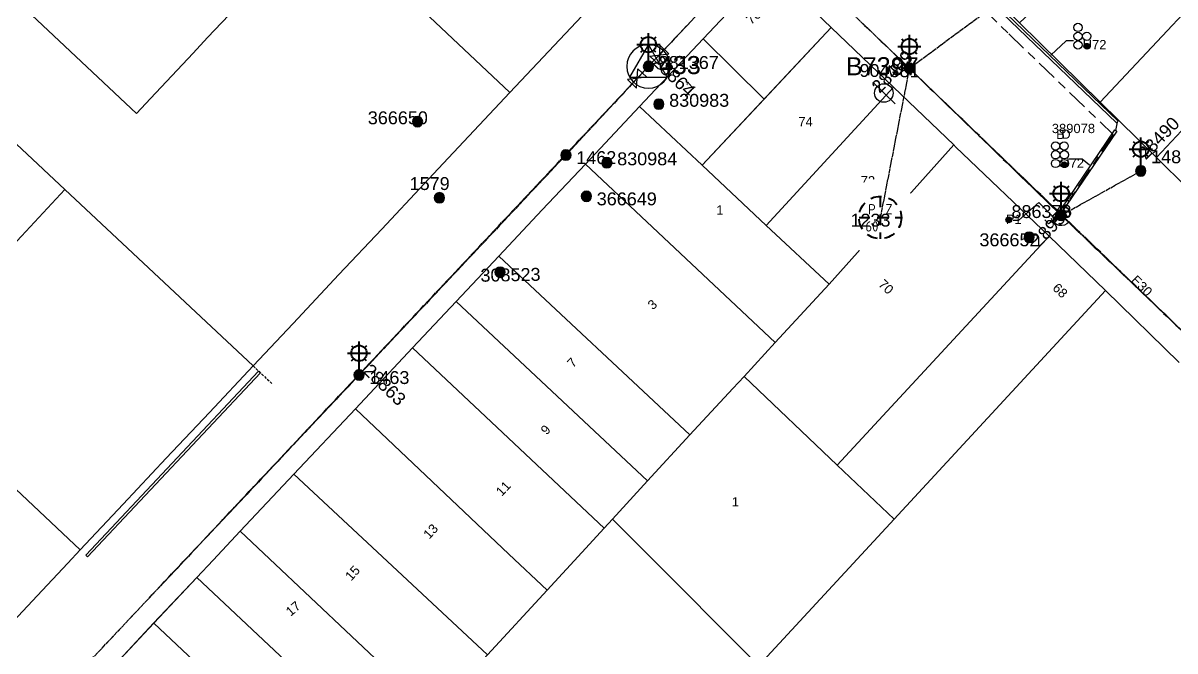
# Model space of a CAD drawing. Header units: metres. Extents: x 305195 to 306755, y 6261447 to 6263623.
# Drawn here: x 305441 to 305664.5, y 6262005.4 to 6262127.2 of the extents above; entities that cross this region are included whole.
import ezdxf
from ezdxf.enums import TextEntityAlignment as Align

# ---------------------------------------------------------------- set-up
doc = ezdxf.new("R2010")
doc.units = ezdxf.units.M
for name, pattern in [('Cable Exist OH', [1, 1, 0]), ('Cable Exist UG', [8.2, 4, -1.2, 1.8, -1.2]), ('Dash', [5, 3, -2]), ('DASHED', [0.75, 0.5, -0.25])]:
    doc.linetypes.add(name, pattern=pattern)
doc.layers.get('0').update_dxf_attribs({"color": 6})
for name, color, linetype, lineweight in [('Cadastre Buildings_SP_EXT', 9, 'Continuous', 5), ('Cadastre Land Parcels_SP_EXT', 9, 'Continuous', 5), ('Cadastre Roads_SP_EXT', 9, 'Continuous', 5)]:
    doc.layers.add(name, color=color, linetype=linetype, lineweight=lineweight)
for name, color, linetype in [('Duct_SP_EXT', 7, 'Continuous'), ('Equip_LV_EXT', 7, 'Continuous'), ('Equip_SL_EXT', 7, 'Continuous'), ('Equip_SP_HV_EXT', 7, 'Continuous'), ('Equip_SP_SL_EXT', 7, 'Continuous'), ('Mains_HV_EXT', 7, 'Continuous'), ('Mains_LV_EXT', 7, 'Continuous'), ('Mains_SL_EXT', 7, 'Continuous'), ('Sub_SP_TR_HV_LV_EXT', 7, 'Continuous'), ('SupportsOH_SP_TR_HV_LV_SL_EXT', 7, 'Continuous'), ('Trench_SP_EXT', 7, 'Continuous')]:
    doc.layers.add(name, color=color, linetype=linetype)
doc.layers.add('UNKNOWN_FEATURES', color=1, linetype='DASHED', plot=False)
doc.styles.add('HVSW_LABEL', font='arial.ttf')
doc.styles.add('iecARIAL', font='arial.ttf', dxfattribs={"height": 2})
doc.styles.add('IESYMBOL1', font='isocp.shx')
doc.styles.add('POLE_LABEL', font='arial.ttf')
doc.styles.add('SLCP_LABEL', font='arial.ttf', dxfattribs={"height": 3.5})
doc.styles.get("Standard").update_dxf_attribs({"font": 'arial.ttf'})
doc.linetypes.add('Cable E UG', pattern='A,6,-0.5,["E",Standard,S=1.7,R=0,X=0.5,Y=-1],-2.9', length=9.4)

# ---------------------------------------------------------------- blocks, each defined once
blk = doc.blocks.new('SUB_POLE_EXT')
blk.add_wipeout([(0, 4.22), (0.42, 4.2), (0.83, 4.14), (1.21, 4.05), (1.62, 3.9), (1.99, 3.72), (2.35, 3.51), (2.68, 3.26), (2.99, 2.99), (3.28, 2.66), (3.52, 2.34), (3.76, 1.92), (3.9, 1.62), (4.04, 1.23), (4.18, 0.63), (4.22, 0), (4.18, -0.61), (4.06, -1.15), (3.9, -1.62), (3.58, -2.24), (3.22, -2.73), (2.97, -3.01), (2.68, -3.26), (2.36, -3.5), (2, -3.72), (1.64, -3.89), (1.25, -4.03), (0.82, -4.14), (0.42, -4.2), (0, -4.22), (-0.41, -4.2), (-0.8, -4.15), (-1.21, -4.05), (-1.62, -3.9), (-1.99, -3.73), (-2.35, -3.51), (-2.68, -3.26), (-2.96, -3.02), (-3.23, -2.72), (-3.51, -2.35), (-3.71, -2.01), (-3.91, -1.6), (-4.05, -1.21), (-4.16, -0.76), (-4.22, -0.14), (-4.21, 0.39), (-4.14, 0.83), (-4.03, 1.27), (-3.9, 1.63), (-3.71, 2.02), (-3.5, 2.37), (-3.28, 2.67), (-2.99, 2.99), (-2.68, 3.27), (-2.33, 3.52), (-1.98, 3.73), (-1.63, 3.9), (-1.2, 4.05), (-0.78, 4.15), (-0.4, 4.21)])
blk.add_line((2.16, 0.48), (2.16, 0.48, 0))
blk.add_lwpolyline([(-4.22, 0, 1), (4.22, 0, 1)], format="xyb", close=True)
blk.add_lwpolyline([(2.14, 0.52), (0, 4.22), (-3.66, -2.11), (3.66, -2.11)], close=True)
for tag, height, flags, p in [('ASSET_NUM', 3.5, 8, (2, 2)), ('STREET_CODE', 0.2, 9, (1.5, 0)), ('CONSTRUCTED_VOLTAGE', 0.2, 9, (1.5, -0.2)), ('OPERATING_VOLTAGE', 0.2, 9, (1.5, -0.6)), ('OPERATED_BY', 0.2, 9, (1.5, -0.8)), ('ORIENTATION', 0.2, 9, (1.5, -1.2)), ('OWNED_BY', 0.2, 9, (1.5, -1.4)), ('SECONDARY_VOLTAGE', 0.2, 9, (1.5, -1.6)), ('STATE', 0.2, 9, (1.5, -1.8)), ('SUBSTATION_TYPE', 0.2, 9, (1.5, -2)), ('NO_PHASES', 0.2, 9, (1.5, -0.4)), ('MAINTAINED_BY', 0.2, 9, (1.5, -1)), ('USAGE', 0.2, 9, (1.5, -2.2)), ('STREETNAME', 0.2, 9, (1.5, -2.8)), ('SUBURB', 0.2, 9, (1.5, -3)), ('Z', 0.2, 1, (1.5, -3.4)), ('LEGEND', 0.2, 9, (1.5, -2.4)), ('LOCATION', 0.2, 9, (1.5, -2.6)), ('NOTES', 0.2, 9, (1.5, -3.2))]:
    blk.add_attdef(tag, text='', height=height, dxfattribs=dict(flags=flags)).set_placement(p, align=Align.MIDDLE_LEFT)
blk = doc.blocks.new('DUCT_EXT')
blk.add_circle((0, 0.8), 0.8)
at = {"flags": 1}
blk.add_attdef('Z', (0, 0), '', height=0.2, dxfattribs=at)
at = {"flags": 9}
for tag, p in [('DUCT_CODE', (0, 0)), ('XSECT_TYPE', (0, -0.2)), ('STATE', (0, -0.6)), ('FB_REFERENCE', (0, -0.4)), ('NOTES', (0, -0.8))]:
    blk.add_attdef(tag, text='', height=0.2, dxfattribs=at).set_placement(p, align=Align.MIDDLE_LEFT)
blk = doc.blocks.new('LV_OH_LINKS_DISTFUSE_EXT')
for p, q in [((0, 0), (0.96, 0)), ((3.84, 0), (4.8, 0))]:
    blk.add_line(p, q)
blk.add_lwpolyline([(3.84, -1.2), (3.84, 1.2), (0.96, -1.2), (0.96, 1.2)], close=True)
at = {"flags": 9}
for tag, p in [('ACTUAL_STATUS', (0, 0)), ('CONSTRUCTED_VOLTAGE', (0, -0.2)), ('OPERATING_VOLTAGE', (0, -0.6)), ('ORIENTATION', (0, -0.8)), ('OWNED_BY', (0, -1)), ('STATE', (0, -1.2)), ('SWITCH_TYPE', (0, -1.4)), ('NO_PHASES', (0, -0.4)), ('USAGE', (0, -1.6)), ('NOTES', (0, -1.8))]:
    blk.add_attdef(tag, text='', height=0.2, dxfattribs=at).set_placement(p, align=Align.MIDDLE_LEFT)
at = {"flags": 1}
blk.add_attdef('Z', (0, 0), '', height=0.2, dxfattribs=at)
blk = doc.blocks.new('SL_LANTERN_EXT')
at = {"lineweight": 40}
for p, q in [((-1.46, 5.68), (-1.06, 5.28)), ((0, 1.97), (0, 6.47)), ((1.46, 5.68), (1.06, 5.28)), ((-2.25, 4.22), (2.25, 4.22)), ((-1.46, 2.76), (-1.06, 3.16)), ((0, 0), (0, 2.72)), ((1.46, 2.76), (1.06, 3.16))]:
    blk.add_line(p, q, dxfattribs=at)
blk.add_circle((0, 4.22), 1.5, dxfattribs=at)
at = {"style": 'iecARIAL', "flags": 8}
blk.add_attdef('ASSET_NUM', (1.5, 1.5), '', height=2.5, dxfattribs=at)
for tag, p, height, flags in [('OPERATING_VOLTAGE', (0.98, -1.65), 0.2, 9), ('ORIENTATION', (0.98, -1.85), 0.2, 9), ('OWNED_BY', (0.98, -2.05), 0.2, 9), ('STATE', (0.98, -2.25), 0.2, 9), ('CONSTRUCTED_VOLTAGE', (0.98, -0.65), 0.2, 9), ('CONTROL_TYPE', (0.98, -0.85), 0.2, 9), ('LANTERN_PURPOSE', (0.98, -1.05), 0.2, 9), ('LANTERN_TYPE', (0.98, -1.25), 0.2, 9), ('NO_PHASES', (0.98, -1.45), 0.2, 9), ('LNUMBER', (2.18, -3.25), 2.5, 8), ('USAGE', (0.98, -2.45), 0.2, 9), ('CEXIST', (0.98, -2.65), 0.2, 9), ('CNEW', (0.98, -2.85), 0.2, 9), ('CNUMBER', (0.98, -3.05), 0.2, 9), ('CREMOVE', (0.98, -3.25), 0.2, 9), ('CREPLACE', (0.98, -3.45), 0.2, 9), ('LKINGHEIGHT', (0.98, -3.65), 0.2, 9), ('LBRACKET', (0.98, -3.85), 0.2, 9), ('LBRACKETVOCAB', (0.98, -4.05), 0.2, 9), ('LCATEGORY', (0.98, -4.25), 0.2, 9), ('LCHARGE1', (0.98, -4.45), 0.2, 9), ('LCHARGE1PERCENT', (0.98, -4.65), 0.2, 9), ('LCHARGE2', (0.98, -4.85), 0.2, 9), ('LCHARGE2PERCENT', (0.98, -5.05), 0.2, 9), ('LCHARGE3', (0.98, -5.25), 0.2, 9), ('LCHARGE3PERCENT', (0.98, -5.45), 0.2, 9), ('LEXIST', (0.98, -5.65), 0.2, 9), ('LLAMP', (0.98, -5.85), 0.2, 9), ('LLAMPVOCAB', (0.98, -6.05), 0.2, 9), ('LMAST', (0.98, -6.25), 0.2, 9), ('LMASTVOCAB', (0.98, -6.45), 0.2, 9), ('LNEW', (0.98, -6.65), 0.2, 9), ('LANTNUMBER', (0.98, -6.85), 0.2, 9), ('LOUTREACH', (0.98, -7.25), 0.2, 9), ('LOUTREACHVOCAB', (0.98, -7.45), 0.2, 9), ('LRATECODE', (0.98, -7.65), 0.2, 9), ('LREMOVE', (0.98, -7.85), 0.2, 9), ('LREPLACE', (0.98, -8.05), 0.2, 9), ('LTYPE', (0.98, -8.25), 0.2, 9), ('LTYPEVOCAB', (0.98, -8.45), 0.2, 9), ('LEGEND', (0.98, -8.65), 0.2, 9), ('LOCATION', (0.98, -8.85), 0.2, 9), ('NOTES', (0.98, -9.05), 0.2, 9), ('STREETNAME', (0.98, -9.25), 0.2, 9), ('SUBURB', (0.98, -9.45), 0.2, 1)]:
    blk.add_attdef(tag, p, '', height=height, dxfattribs=dict(flags=flags))
blk = doc.blocks.new('POLE_EXT')
blk.add_hatch(color=256).paths.add_polyline_path([(-1, 0, 1), (1, 0, 1)])
blk.add_lwpolyline([(-1, 0, 1), (1, 0, 1)], format="xyb", close=True)
for tag, height, flags, p in [('pNumber', 2.5, 8, (-17.84, 2.07)), ('OWNED_BY', 0.2, 9, (1.35, -0.4)), ('SPECIAL_USE', 0.2, 9, (1.35, -0.8)), ('STATE', 0.2, 9, (1.35, -1)), ('cLV', 0.2, 9, (1.35, -1.4)), ('hDepth', 0.2, 9, (1.35, -1.6)), ('hDia', 0.2, 9, (1.35, -1.8)), ('cHV', 0.2, 9, (1.35, -2)), ('PARENT', 0.2, 9, (1.35, -0.6)), ('USAGE', 0.2, 9, (1.35, -1.2)), ('LBRACKET', 0.2, 9, (1.35, -2.2)), ('cLinedev', 0.2, 9, (1.35, -3.4)), ('pExisting', 0.2, 9, (1.35, -3.8)), ('pFooting', 0.2, 9, (1.35, -4.4)), ('LExisting', 0.2, 9, (1.35, -2.4)), ('LANTNUMBER', 0.2, 9, (1.35, -2.6)), ('LOther', 0.2, 9, (1.35, -2.8)), ('LRemove', 0.2, 9, (1.35, -3)), ('LEGEND', 0.2, 9, (1.35, -3.2)), ('LOCATION', 0.2, 9, (1.35, -3.6)), ('PFNUMBER', 0.2, 9, (1.35, -4)), ('NEWPFNUMBER', 0.2, 9, (1.35, -4.2)), ('pNew', 0.2, 9, (1.35, -4.6)), ('pRelocate', 0.2, 9, (1.35, -5)), ('pRemove', 0.2, 9, (1.35, -5.2)), ('pReplace', 0.2, 9, (1.35, -5.4)), ('pStay', 0.2, 9, (1.35, -5.6)), ('pType', 0.2, 9, (1.35, -5.8)), ('cspan', 0.2, 9, (1.35, -6)), ('STREETNAME', 0.2, 9, (1.35, -6.2)), ('SUBURB', 0.2, 9, (1.35, -6.4)), ('NOTES', 0.2, 9, (1.35, -6.6)), ('OPERATED_BY', 0.2, 9, (1.36, -7.01)), ('MAINTAINED_BY', 0.2, 9, (1.36, -6.81))]:
    blk.add_attdef(tag, text='', height=height, dxfattribs=dict(flags=flags)).set_placement(p, align=Align.MIDDLE_LEFT)
at = {"style": 'POLE_LABEL'}
for tag, height, flags, p in [('ASSET_NUM', 2.5, 8, (2, 2)), ('STRUCTURE_PLANT_NUMBER', 0.2, 9, (1.35, 0.03)), ('STREET_CODE', 0.2, 9, (1.35, -0.2))]:
    blk.add_attdef(tag, text='', height=height, dxfattribs=dict(at, flags=flags)).set_placement(p, align=Align.MIDDLE_LEFT)
at = {"flags": 1}
blk.add_attdef('Z', (1.35, -7.33), '', height=0.2, dxfattribs=at)
blk = doc.blocks.new('HV_ABS_CLOSED_EXT')
blk.add_line((-3, 6.87), (3, 6.87))
blk.add_circle((0, 6.87), 1.8)
at = {"style": 'HVSW_LABEL'}
for tag, height, flags, p in [('ASSET_NUM', 3.5, 8, (2, 2)), ('STREET_CODE', 0.2, 9, (0, -0.2))]:
    blk.add_attdef(tag, text='', height=height, dxfattribs=dict(at, flags=flags)).set_placement(p, align=Align.MIDDLE_LEFT)
at = {"flags": 1}
blk.add_attdef('Z', (0, 0), '', height=0.2, dxfattribs=at)
at = {"flags": 9}
for tag, p in [('ACTUAL_STATUS', (0, -0.4)), ('CONSTRUCTED_VOLTAGE', (0, -0.6)), ('OPERATING_VOLTAGE', (0, -1)), ('ORIENTATION', (0, -1.2)), ('OWNED_BY', (0, -1.4)), ('STATE', (0, -1.6)), ('SWITCH_TYPE', (0, -1.8)), ('NO_PHASES', (0, -0.8)), ('USAGE', (0, -2)), ('LEGEND', (0, -2.2)), ('STREETNAME', (0, -2.6)), ('SUBURB', (0, -2.8)), ('LOCATION', (0, -2.4)), ('NOTES', (0, -3))]:
    blk.add_attdef(tag, text='', height=0.2, dxfattribs=at).set_placement(p, align=Align.MIDDLE_LEFT)
blk = doc.blocks.new('CABLE_LARGE_EXT')
h = blk.add_hatch(color=256)
edge = h.paths.add_edge_path()
edge.add_arc((0, 0.55), 0.55, 0, 360)
blk.add_circle((0, 0.55), 0.55)
at = {"flags": 1}
blk.add_attdef('Z', (0, 0), '', height=0.2, dxfattribs=at)
at = {"flags": 9}
for tag, p in [('COND_CODE', (0, 0)), ('STATE', (0, -0.4)), ('XSECT_SIZE', (0, -0.6)), ('FB_REFERENCE', (0, -0.2)), ('NOTES', (0, -0.8))]:
    blk.add_attdef(tag, text='', height=0.2, dxfattribs=at).set_placement(p, align=Align.MIDDLE_LEFT)
blk = doc.blocks.new('SLCP_ZELL_EXT')
blk.add_wipeout([(-0.24, 7.5), (-0.71, 7.47), (-1.17, 7.41), (-1.64, 7.32), (-2.09, 7.21), (-2.54, 7.06), (-2.98, 6.89), (-3.41, 6.69), (-3.82, 6.46), (-4.22, 6.21), (-4.6, 5.93), (-4.96, 5.63), (-5.31, 5.31), (-5.63, 4.96), (-5.93, 4.6), (-6.21, 4.22), (-6.46, 3.82), (-6.69, 3.41), (-6.89, 2.98), (-7.06, 2.54), (-7.21, 2.09), (-7.32, 1.64), (-7.41, 1.17), (-7.47, 0.71), (-7.5, 0.24), (-7.5, -0.24), (-7.47, -0.71), (-7.41, -1.17), (-7.32, -1.64), (-7.21, -2.09), (-7.06, -2.54), (-6.89, -2.98), (-6.69, -3.41), (-6.46, -3.82), (-6.21, -4.22), (-5.93, -4.6), (-5.63, -4.96), (-5.31, -5.31), (-4.96, -5.63), (-4.6, -5.93), (-4.22, -6.21), (-3.82, -6.46), (-3.41, -6.69), (-2.98, -6.89), (-2.54, -7.06), (-2.09, -7.21), (-1.64, -7.32), (-1.17, -7.41), (-0.71, -7.47), (-0.24, -7.5), (0.24, -7.5), (0.71, -7.47), (1.17, -7.41), (1.64, -7.32), (2.09, -7.21), (2.54, -7.06), (2.98, -6.89), (3.41, -6.69), (3.82, -6.46), (4.22, -6.21), (4.6, -5.93), (4.96, -5.63), (5.31, -5.31), (5.63, -4.96), (5.93, -4.6), (6.21, -4.22), (6.46, -3.82), (6.69, -3.41), (6.89, -2.98), (7.06, -2.54), (7.21, -2.09), (7.32, -1.64), (7.41, -1.17), (7.47, -0.71), (7.5, -0.24), (7.5, 0.24), (7.47, 0.71), (7.41, 1.17), (7.32, 1.64), (7.21, 2.09), (7.06, 2.54), (6.89, 2.98), (6.69, 3.41), (6.46, 3.82), (6.21, 4.22), (5.93, 4.6), (5.63, 4.96), (5.31, 5.31), (4.96, 5.63), (4.6, 5.93), (4.22, 6.21), (3.82, 6.46), (3.41, 6.69), (2.98, 6.89), (2.54, 7.06), (2.09, 7.21), (1.64, 7.32), (1.17, 7.41), (0.71, 7.47), (0.24, 7.5)])
at = {"linetype": 'Dash', "lineweight": 40, "ltscale": 0.7}
for p, q in [((0, 4.11), (0, -4.11)), ((-4.11, 0), (4.11, 0))]:
    blk.add_line(p, q, dxfattribs=at)
blk.add_circle((0, 0), 4.11, dxfattribs=at)
at = {"lineweight": 40, "style": 'IESYMBOL1'}
for s, p in [('P', (-1.6, 0)), ('Z', (1.7, 0)), ('60', (-1.61, -3.31))]:
    blk.add_text(s, height=2, dxfattribs=at).set_placement(p, align=Align.BOTTOM_CENTER)
at = {"style": 'SLCP_LABEL'}
for tag, height, flags, p in [('ASSET_NUM', 2.5, 8, (2, 2)), ('STREET_CODE', 0.2, 9, (0, -0.2))]:
    blk.add_attdef(tag, text='', height=height, dxfattribs=dict(at, flags=flags)).set_placement(p, align=Align.MIDDLE_LEFT)
at = {"flags": 1}
blk.add_attdef('Z', (0, 0), '', height=0.2, dxfattribs=at)
at = {"flags": 9}
for tag, p in [('CONSTRUCTED_VOLTAGE', (0, -0.4)), ('CONTROL_TYPE', (0, -0.6)), ('OPERATING_VOLTAGE', (0, -1)), ('ORIENTATION', (0, -1.2)), ('OWNED_BY', (0, -1.4)), ('STATE', (0, -2)), ('NO_PHASES', (0, -0.8)), ('USAGE', (0, -1.6)), ('LOCATION', (0, -1.8)), ('NOTES', (0, -2.2))]:
    blk.add_attdef(tag, text='', height=0.2, dxfattribs=at).set_placement(p, align=Align.MIDDLE_LEFT)

msp = doc.modelspace()

# ---------------------------------------------------------------- linework, layer by layer
at = {"layer": 'Cadastre Buildings_SP_EXT', "linetype": 'Continuous'}
for points in [[(305465.72, 6262112.5), (305473.99, 6262121.31), (305476.75, 6262124.35), (305482.33, 6262130.15), (305490.71, 6262139.1), (305454.23, 6262173.45), (305440.34, 6262158.67), (305426.49, 6262143.91), (305462.97, 6262109.65), (305465.72, 6262112.5)], [(305485.62, 6262060.66), (305493.37, 6262068.91), (305502.25, 6262078.39), (305510.59, 6262087.22), (305518.83, 6262096.01), (305521.52, 6262098.86), (305535.45, 6262113.68), (305517.62, 6262130.44), (305507.89, 6262139.57), (305499, 6262147.92), (305490.71, 6262139.1), (305482.33, 6262130.15), (305476.75, 6262124.35), (305473.99, 6262121.31), (305465.72, 6262112.5), (305462.97, 6262109.64), (305426.49, 6262143.91), (305412.58, 6262129.11), (305449.12, 6262094.86), (305485.62, 6262060.66)], [(305415.65, 6262059.24), (305452.08, 6262024.98), (305460.42, 6262033.86), (305468.77, 6262042.75), (305477.14, 6262051.64), (305485.62, 6262060.66), (305449.12, 6262094.86), (305440.65, 6262085.85), (305432.35, 6262076.99), (305424.01, 6262068.11), (305415.65, 6262059.24)]]:
    msp.add_lwpolyline(points, close=True, dxfattribs=at)
at = {"layer": 'Cadastre Land Parcels_SP_EXT', "linetype": 'Continuous'}
for points in [[(305649.98, 6262111.82), (305679.02, 6262142.76), (305665.16, 6262156.11), (305634.33, 6262127.21), (305649.98, 6262111.82)], [(305550.48, 6262129.67), (305532.22, 6262146.73), (305517.62, 6262130.44), (305535.45, 6262113.68), (305550.48, 6262129.67)], [(305660.9, 6262101.08), (305689.97, 6262132.2), (305679.02, 6262142.76), (305649.98, 6262111.82), (305657.26, 6262104.66), (305660.9, 6262101.08)], [(305700.94, 6262121.61), (305689.97, 6262132.2), (305660.9, 6262101.08), (305666.91, 6262095.16), (305671.68, 6262090.45), (305700.94, 6262121.61)], [(305621.54, 6262103.54), (305609.89, 6262114.72), (305585.17, 6262087.92), (305597.35, 6262076.51), (305621.54, 6262103.54)], [(305572.73, 6262099.58), (305560.57, 6262110.96), (305550.09, 6262099.81), (305586.92, 6262065.2), (305597.35, 6262076.51), (305585.17, 6262087.92), (305572.73, 6262099.58)], [(305640.04, 6262085.82), (305621.91, 6262103.18), (305621.54, 6262103.54), (305597.35, 6262076.51), (305586.92, 6262065.2), (305580.86, 6262058.63), (305598.92, 6262041.45), (305640.04, 6262085.82)], [(305578.69, 6262056.28), (305580.86, 6262058.63), (305586.92, 6262065.2), (305550.09, 6262099.81), (305541.71, 6262090.92), (305533.26, 6262081.93), (305570.37, 6262047.33), (305578.69, 6262056.28)], [(305651.02, 6262075.3), (305640.04, 6262085.82), (305598.92, 6262041.45), (305609.97, 6262030.94), (305651.02, 6262075.3)], [(305570.37, 6262047.33), (305533.26, 6262081.93), (305524.99, 6262073.14), (305562.12, 6262038.36), (305570.37, 6262047.33)], [(305555.32, 6262030.94), (305562.12, 6262038.36), (305524.99, 6262073.14), (305516.55, 6262064.17), (305553.73, 6262029.2), (305555.32, 6262030.94)], [(305535.25, 6262024.19), (305542.66, 6262017.19), (305549.37, 6262024.47), (305553.73, 6262029.2), (305516.55, 6262064.17), (305505.45, 6262052.36), (305535.25, 6262024.19)], [(305609.97, 6262030.94), (305598.92, 6262041.45), (305580.86, 6262058.63), (305578.69, 6262056.28), (305570.37, 6262047.33), (305562.13, 6262038.36), (305555.32, 6262030.94), (305561.53, 6262024.72), (305583.31, 6262002.93), (305583.7, 6262002.54), (305609.97, 6262030.94)], [(305505.45, 6262052.36), (305493.54, 6262039.7), (305510.67, 6262023.69), (305531.08, 6262004.61), (305542.66, 6262017.19), (305535.25, 6262024.19), (305505.45, 6262052.36)], [(305531.08, 6262004.61), (305510.67, 6262023.69), (305493.54, 6262039.7), (305483.12, 6262028.61), (305488.79, 6262023.26), (305520.62, 6261993.24), (305531.08, 6262004.61)], [(305474.69, 6262019.64), (305512.34, 6261984.26), (305520.62, 6261993.24), (305488.79, 6262023.26), (305483.12, 6262028.61), (305477.87, 6262023.02), (305474.69, 6262019.64)], [(305512.34, 6261984.26), (305474.69, 6262019.64), (305466.33, 6262010.75), (305504.07, 6261975.28), (305509.76, 6261981.46), (305512.34, 6261984.26)], [(305504.07, 6261975.28), (305466.33, 6262010.75), (305457.99, 6262001.88), (305480.28, 6261980.91), (305495.81, 6261966.31), (305504.07, 6261975.28)]]:
    msp.add_lwpolyline(points, close=True, dxfattribs=at)
for points in [[(305665.31, 6262061.31), (305651.02, 6262075.3), (305609.97, 6262030.94), (305583.7, 6262002.54)], [(305583.31, 6262002.93), (305561.53, 6262024.72), (305555.32, 6262030.94), (305553.73, 6262029.2), (305549.37, 6262024.47), (305542.66, 6262017.18), (305531.08, 6262004.61)]]:
    msp.add_lwpolyline(points, dxfattribs=at)
at = {"layer": 'Cadastre Roads_SP_EXT', "linetype": 'Continuous'}
for points in [[(305666.91, 6262095.16), (305660.9, 6262101.08), (305657.26, 6262104.66), (305649.98, 6262111.82), (305634.33, 6262127.21), (305625.94, 6262135.46), (305623.32, 6262138.04), (305618.77, 6262142.5), (305589.48, 6262135.36), (305588.97, 6262134.78), (305597.79, 6262126.31), (305609.89, 6262114.72), (305621.54, 6262103.54), (305621.91, 6262103.18), (305640.04, 6262085.82), (305651.02, 6262075.3), (305665.31, 6262061.31)], [(305550.48, 6262129.67), (305535.45, 6262113.68), (305521.52, 6262098.86), (305518.83, 6262096.01), (305510.59, 6262087.22), (305502.25, 6262078.39), (305493.37, 6262068.9), (305485.62, 6262060.66), (305477.14, 6262051.64), (305468.77, 6262042.75), (305460.42, 6262033.86), (305452.08, 6262024.98), (305449.69, 6262022.43), (305443.72, 6262016.07), (305435.38, 6262007.22)]]:
    msp.add_lwpolyline(points, dxfattribs=at)
at = {"layer": 'Duct_SP_EXT'}
for p, q in [((305618.48, 6262141.11), (305653.11, 6262107.8)), ((305618.81, 6262141.45), (305653.44, 6262108.14)), ((305652.76, 6262106.44), (305640.82, 6262088.85)), ((305652.76, 6262106.44), (305652.96, 6262106.3)), ((305653.11, 6262107.8), (305653.28, 6262107.97)), ((305653.44, 6262108.14), (305653.28, 6262107.97)), ((305653.16, 6262106.17), (305641.22, 6262088.58)), ((305653.16, 6262106.17), (305652.96, 6262106.3)), ((305640.82, 6262088.85), (305641.02, 6262088.71)), ((305641.22, 6262088.58), (305641.02, 6262088.71)), ((305453.14, 6262023.98), (305486.68, 6262059.66)), ((305486.68, 6262059.66), (305486.86, 6262059.49)), ((305487.03, 6262059.33), (305486.86, 6262059.49)), ((305453.49, 6262023.65), (305487.03, 6262059.33)), ((305453.14, 6262023.98), (305453.32, 6262023.81)), ((305453.49, 6262023.65), (305453.32, 6262023.81))]:
    msp.add_line(p, q, dxfattribs=at)
for points in [[(305644.77, 6262123.74), (305643.35, 6262123.74), (305640.37, 6262120.93)], [(305644.77, 6262123.74), (305643.35, 6262123.74), (305640.37, 6262120.93)], [(305643.93, 6262100.8), (305646.44, 6262100.8), (305647.88, 6262099.68)], [(305633.07, 6262088.91), (305634.16, 6262088.91), (305638.04, 6262092.38), (305641.38, 6262089.08)]]:
    msp.add_lwpolyline(points, dxfattribs=at)
at = {"layer": 'Mains_HV_EXT', "linetype": 'Cable Exist UG'}
msp.add_lwpolyline([(305622.98, 6262146.11), (305624.4, 6262144.56), (305618.52, 6262138.55), (305618.52, 6262138.55), (305621.21, 6262135.9), (305632.22, 6262125.07), (305632.22, 6262125.07), (305652.47, 6262105.57), (305642.55, 6262090.76), (305642.55, 6262090.76), (305640.81, 6262089.23), (305642.39, 6262089.87)], dxfattribs=at)
at = {"layer": 'Mains_HV_EXT', "linetype": 'Cable Exist OH'}
for points in [[(305591.58, 6262138.91), (305612.98, 6262118.32)], [(305642.39, 6262089.87), (305670.47, 6262063.02)]]:
    msp.add_lwpolyline(points, dxfattribs=at)
at = {"layer": 'Mains_HV_EXT', "linetype": 'Cable E UG'}
msp.add_lwpolyline([(305642.39, 6262089.87), (305639.95, 6262088.25), (305639.95, 6262088.25), (305639.19, 6262088.99)], dxfattribs=at)
at = {"layer": 'Mains_HV_EXT', "linetype": 'Continuous'}
msp.add_lwpolyline([(305643.89, 6262088.55, -0.583694), (305640.48, 6262089.27)], format="xyb", dxfattribs=at)
at = {"layer": 'Mains_LV_EXT', "linetype": 'Cable Exist OH'}
for points in [[(305612.93, 6262118.39), (305591.56, 6262138.92)], [(305546.31, 6262101.56), (305506.17, 6262058.91)], [(305670.66, 6262062.87), (305642.38, 6262090.08)], [(305506.17, 6262058.91), (305467.76, 6262018.1)]]:
    msp.add_lwpolyline(points, dxfattribs=at)
at = {"layer": 'Mains_SL_EXT', "linetype": 'Cable Exist OH'}
for points in [[(305591.56, 6262138.92), (305612.93, 6262118.39)], [(305612.93, 6262118.39), (305627.01, 6262128.8)], [(305642.39, 6262089.87), (305657.84, 6262098.48)], [(305642.39, 6262089.87), (305670.66, 6262062.87)], [(305447.28, 6261996.34), (305467.76, 6262018.11), (305506.17, 6262058.91)]]:
    msp.add_lwpolyline(points, dxfattribs=at)
at = {"layer": 'Trench_SP_EXT', "linetype": 'Cable Exist UG'}
for points in [[(305653.28, 6262107.97), (305652.96, 6262106.3)], [(305641.1, 6262088.51), (305642.39, 6262089.87)]]:
    msp.add_lwpolyline(points, dxfattribs=at)
at = {"layer": 'UNKNOWN_FEATURES'}
msp.add_lwpolyline([(305485.62, 6262060.66), (305489.26, 6262057.23)], dxfattribs=at)

# ---------------------------------------------------------------- block references
at = {"layer": 'Duct_SP_EXT'}
for name, p in [('DUCT_EXT', (305645.65, 6262125.51)), ('DUCT_EXT', (305645.65, 6262123.8)), ('DUCT_EXT', (305647.35, 6262123.8)), ('DUCT_EXT', (305645.65, 6262122.11)), ('CABLE_LARGE_EXT', (305647.36, 6262122.11)), ('DUCT_EXT', (305641.3, 6262102.53)), ('DUCT_EXT', (305642.96, 6262102.53)), ('DUCT_EXT', (305641.3, 6262100.82)), ('DUCT_EXT', (305643, 6262100.82)), ('DUCT_EXT', (305641.3, 6262099.13)), ('DUCT_EXT', (305643.01, 6262099.13)), ('CABLE_LARGE_EXT', (305643.01, 6262099.13)), ('CABLE_LARGE_EXT', (305632.22, 6262088.45))]:
    msp.add_blockref(name, p, dxfattribs=at)
at = {"layer": 'Equip_SP_HV_EXT'}
ref = msp.add_blockref('HV_ABS_CLOSED_EXT', (305612.75, 6262118.54), dxfattribs=dict(at, rotation=136.1118288924876))
ref.add_attrib('ASSET_NUM', 'B7397', dxfattribs={"layer": '0', "height": 3.5, "style": 'HVSW_LABEL'}).set_placement((305614.75, 6262118.79), align=Align.MIDDLE_RIGHT)
at = {"layer": 'Equip_SP_SL_EXT'}
ref = msp.add_blockref('SL_LANTERN_EXT', (305612.93, 6262118.39), dxfattribs=at)
ref.add_attrib('ASSET_NUM', '28489', dxfattribs={"layer": '0', "height": 2.5, "rotation": 46.2167, "style": 'iecARIAL'}).set_placement((305614.43, 6262119.89), align=Align.BOTTOM_RIGHT)
ref = msp.add_blockref('SL_LANTERN_EXT', (305657.84, 6262098.48), dxfattribs=at)
ref.add_attrib('ASSET_NUM', '28490', dxfattribs={"layer": '0', "height": 2.5, "rotation": 45.8482, "style": 'iecARIAL'}).set_placement((305659.34, 6262099.98), align=Align.BOTTOM_LEFT)
ref = msp.add_blockref('SL_LANTERN_EXT', (305642.39, 6262089.87), dxfattribs=at)
ref.add_attrib('ASSET_NUM', '28950', dxfattribs={"layer": '0', "height": 2.5, "rotation": 46.0943, "style": 'iecARIAL'}).set_placement((305643.89, 6262091.37), align=Align.MIDDLE_RIGHT)
ref = msp.add_blockref('SL_LANTERN_EXT', (305506.17, 6262058.91), dxfattribs=at)
ref.add_attrib('ASSET_NUM', '28863', dxfattribs={"layer": '0', "height": 2.5, "rotation": 315.7937, "style": 'iecARIAL'}).set_placement((305507.67, 6262060.41), align=Align.MIDDLE_LEFT)
at = {"layer": 'Sub_SP_TR_HV_LV_EXT'}
ref = msp.add_blockref('SUB_POLE_EXT', (305562.31, 6262118.76), dxfattribs=at)
ref.add_attrib('ASSET_NUM', '433', dxfattribs={"layer": '0', "height": 3.5}).set_placement((305564.31, 6262119.01), align=Align.MIDDLE_LEFT)
at = {"layer": 'SupportsOH_SP_TR_HV_LV_SL_EXT'}
ref = msp.add_blockref('POLE_EXT', (305612.93, 6262118.39), dxfattribs=at)
ref.add_attrib('ASSET_NUM', '904381', dxfattribs={"layer": '0', "height": 2.5, "rotation": 359.5664, "style": 'POLE_LABEL'}).set_placement((305614.93, 6262119.14), align=Align.TOP_RIGHT)
ref = msp.add_blockref('POLE_EXT', (305517.52, 6262108.04), dxfattribs=at)
ref.add_attrib('ASSET_NUM', '366650', dxfattribs={"layer": '0', "height": 2.5, "style": 'POLE_LABEL'}).set_placement((305519.52, 6262108.79), align=Align.MIDDLE_RIGHT)
ref = msp.add_blockref('POLE_EXT', (305546.31, 6262101.56), dxfattribs=at)
ref.add_attrib('ASSET_NUM', '1462', dxfattribs={"layer": '0', "height": 2.5, "style": 'POLE_LABEL'}).set_placement((305548.31, 6262102.31), align=Align.TOP_LEFT)
ref = msp.add_blockref('POLE_EXT', (305554.25, 6262100.08), dxfattribs=at)
ref.add_attrib('ASSET_NUM', '830984', dxfattribs={"layer": '0', "height": 2.5, "style": 'POLE_LABEL'}).set_placement((305556.25, 6262100.83), align=Align.MIDDLE_LEFT)
ref = msp.add_blockref('POLE_EXT', (305657.84, 6262098.48), dxfattribs=at)
ref.add_attrib('ASSET_NUM', '1487', dxfattribs={"layer": '0', "height": 2.5, "style": 'POLE_LABEL'}).set_placement((305659.84, 6262099.23), align=Align.BOTTOM_LEFT)
ref = msp.add_blockref('POLE_EXT', (305521.75, 6262093.28), dxfattribs=at)
ref.add_attrib('ASSET_NUM', '1579', dxfattribs={"layer": '0', "height": 2.5, "style": 'POLE_LABEL'}).set_placement((305523.75, 6262094.03), align=Align.BOTTOM_RIGHT)
ref = msp.add_blockref('POLE_EXT', (305550.28, 6262093.56), dxfattribs=at)
ref.add_attrib('ASSET_NUM', '366649', dxfattribs={"layer": '0', "height": 2.5, "style": 'POLE_LABEL'}).set_placement((305552.28, 6262094.31), align=Align.TOP_LEFT)
ref = msp.add_blockref('POLE_EXT', (305642.39, 6262089.87), dxfattribs=at)
ref.add_attrib('ASSET_NUM', '886378', dxfattribs={"layer": '0', "height": 2.5, "rotation": 0.1424, "style": 'POLE_LABEL'}).set_placement((305644.39, 6262090.62), align=Align.MIDDLE_RIGHT)
ref = msp.add_blockref('POLE_EXT', (305636.18, 6262085.62), dxfattribs=at)
ref.add_attrib('ASSET_NUM', '366652', dxfattribs={"layer": '0', "height": 2.5, "style": 'POLE_LABEL'}).set_placement((305638.18, 6262086.37), align=Align.TOP_RIGHT)
ref = msp.add_blockref('POLE_EXT', (305533.53, 6262078.84), dxfattribs=at)
ref.add_attrib('ASSET_NUM', '308523', dxfattribs={"layer": '0', "height": 2.5, "rotation": 1, "style": 'POLE_LABEL'}).set_placement((305535.53, 6262079.59), align=Align.TOP_CENTER)
ref = msp.add_blockref('POLE_EXT', (305506.17, 6262058.91), dxfattribs=at)
ref.add_attrib('ASSET_NUM', '1463', dxfattribs={"layer": '0', "height": 2.5, "style": 'POLE_LABEL'}).set_placement((305508.17, 6262059.66), align=Align.TOP_LEFT)

# ---------------------------------------------------------------- texts
at = {"layer": 'Cadastre Land Parcels_SP_EXT'}
for s, rotation, p in [('76', 40.4543, (305582.22, 6262126.76)), ('70', 316.2731, (305606.79, 6262076.33)), ('68', 316.1126, (305640.57, 6262075.61)), ('3', 40.4521, (305563.13, 6262071.44)), ('7', 46.7561, (305547.69, 6262060.19)), ('9', 46.8374, (305542.54, 6262047.16)), ('11', 46.7005, (305533.84, 6262035.26)), ('13', 47.6263, (305519.78, 6262026.95)), ('15', 48.0483, (305504.64, 6262018.85)), ('17', 40.38, (305492.9, 6262012.01))]:
    msp.add_text(s, height=1.8, rotation=rotation, dxfattribs=at).set_placement(p)
for s, p in [('74', (305591.4, 6262107.13)), ('72', (305603.49, 6262095.67)), ('1', (305575.47, 6262090)), ('1', (305578.48, 6262033.41))]:
    msp.add_text(s, height=1.8, dxfattribs=at).set_placement(p)
at = {"layer": 'Duct_SP_EXT'}
for s, p in [('U72', (305646.56, 6262122.08)), ('389078', (305640.57, 6262105.82)), ('B', (305641.42, 6262104.68)), ('D', (305642.42, 6262104.71)), ('U72', (305642.21, 6262099.1)), ('P1', (305631.64, 6262088.21))]:
    msp.add_text(s, height=1.8, dxfattribs=at).set_placement(p)
at = {"layer": 'Mains_LV_EXT'}
msp.add_text('E30', height=1.8, rotation=314.9684, dxfattribs=at).set_placement((305655.81, 6262077.16))

# ---------------------------------------------------------------- next in the draw order: linework, layer by layer
at = {"layer": 'Cadastre Land Parcels_SP_EXT', "linetype": 'Continuous'}
for points in [[(305597.79, 6262126.31), (305588.97, 6262134.78), (305582.99, 6262134.81), (305572.9, 6262124.07), (305584.77, 6262112.43), (305597.79, 6262126.31)], [(305609.89, 6262114.72), (305597.79, 6262126.31), (305572.73, 6262099.58), (305585.17, 6262087.92), (305609.89, 6262114.72)], [(305584.77, 6262112.43), (305572.9, 6262124.07), (305560.57, 6262110.96), (305572.73, 6262099.58), (305584.77, 6262112.43)]]:
    msp.add_lwpolyline(points, close=True, dxfattribs=at)
at = {"layer": 'Cadastre Roads_SP_EXT', "linetype": 'Continuous'}
msp.add_lwpolyline([(305457.99, 6262001.88), (305466.32, 6262010.75), (305474.69, 6262019.64), (305477.87, 6262023.02), (305483.12, 6262028.61), (305493.54, 6262039.7), (305505.45, 6262052.36), (305516.55, 6262064.17), (305525, 6262073.14), (305533.26, 6262081.93), (305541.71, 6262090.92), (305550.09, 6262099.81), (305560.57, 6262110.96), (305572.9, 6262124.07), (305582.99, 6262134.81)], dxfattribs=at)
at = {"layer": 'Mains_HV_EXT', "linetype": 'Cable Exist OH'}
for points in [[(305562.31, 6262118.76), (305581.06, 6262138.6), (305591.58, 6262138.91)], [(305321.01, 6261861.99), (305349.77, 6261892.75), (305383.35, 6261928.34), (305447.28, 6261996.34), (305562.31, 6262118.76)]]:
    msp.add_lwpolyline(points, dxfattribs=at)
at = {"layer": 'Mains_LV_EXT', "linetype": 'Cable Exist OH'}
for points in [[(305581.06, 6262138.6), (305562.31, 6262118.76)], [(305562.31, 6262118.76), (305546.31, 6262101.56)]]:
    msp.add_lwpolyline(points, dxfattribs=at)
at = {"layer": 'Mains_SL_EXT', "linetype": 'Cable Exist OH'}
for points in [[(305581.06, 6262138.6), (305562.31, 6262118.76)], [(305562.31, 6262118.76), (305546.31, 6262101.56), (305506.17, 6262058.91)]]:
    msp.add_lwpolyline(points, dxfattribs=at)

# ---------------------------------------------------------------- next in the draw order: block references
at = {"layer": 'Equip_LV_EXT'}
for p, rotation in [((305562.77, 6262119.24), 46.73943030953757), ((305561.77, 6262118.17), 226.4520512542866)]:
    msp.add_blockref('LV_OH_LINKS_DISTFUSE_EXT', p, dxfattribs=dict(at, rotation=rotation))
at = {"layer": 'Equip_SP_SL_EXT'}
ref = msp.add_blockref('SL_LANTERN_EXT', (305562.31, 6262118.76), dxfattribs=at)
ref.add_attrib('ASSET_NUM', '28864', dxfattribs={"layer": '0', "height": 2.5, "rotation": 315.746, "style": 'iecARIAL'}).set_placement((305563.81, 6262120.26), align=Align.MIDDLE_LEFT)
at = {"layer": 'SupportsOH_SP_TR_HV_LV_SL_EXT'}
ref = msp.add_blockref('POLE_EXT', (305562.31, 6262118.76), dxfattribs=at)
ref.add_attrib('ASSET_NUM', '881367', dxfattribs={"layer": '0', "height": 2.5, "style": 'POLE_LABEL'}).set_placement((305564.31, 6262119.51), align=Align.MIDDLE_LEFT)
ref = msp.add_blockref('POLE_EXT', (305564.33, 6262111.43), dxfattribs=at)
ref.add_attrib('ASSET_NUM', '830983', dxfattribs={"layer": '0', "height": 2.5, "style": 'POLE_LABEL'}).set_placement((305566.33, 6262112.18), align=Align.MIDDLE_LEFT)

# ---------------------------------------------------------------- next in the draw order: texts
at = {"layer": 'Cadastre Land Parcels_SP_EXT'}
msp.add_text('1', height=1.8, rotation=40.4503, dxfattribs=at).set_placement((305570.5, 6262113.91))

# ---------------------------------------------------------------- next in the draw order: block references
at = {"layer": 'Equip_SL_EXT'}
ref = msp.add_blockref('SLCP_ZELL_EXT', (305607.28, 6262089.44), dxfattribs=at)
ref.add_attrib('ASSET_NUM', '1233', dxfattribs={"layer": '0', "height": 2.5, "style": 'SLCP_LABEL'}).set_placement((305609.28, 6262090.19), align=Align.TOP_RIGHT)

# ---------------------------------------------------------------- next in the draw order: linework, layer by layer
at = {"layer": 'Mains_HV_EXT', "linetype": 'Cable Exist OH'}
msp.add_lwpolyline([(305612.98, 6262118.32), (305642.39, 6262089.87)], dxfattribs=at)
at = {"layer": 'Mains_LV_EXT', "linetype": 'Cable Exist OH'}
msp.add_lwpolyline([(305642.38, 6262090.08), (305612.93, 6262118.39)], dxfattribs=at)
at = {"layer": 'Mains_SL_EXT', "linetype": 'Cable Exist OH'}
for points in [[(305612.93, 6262118.39), (305607.28, 6262089.44)], [(305612.93, 6262118.39), (305642.39, 6262089.87)]]:
    msp.add_lwpolyline(points, dxfattribs=at)

doc.saveas('drawing.dxf')
